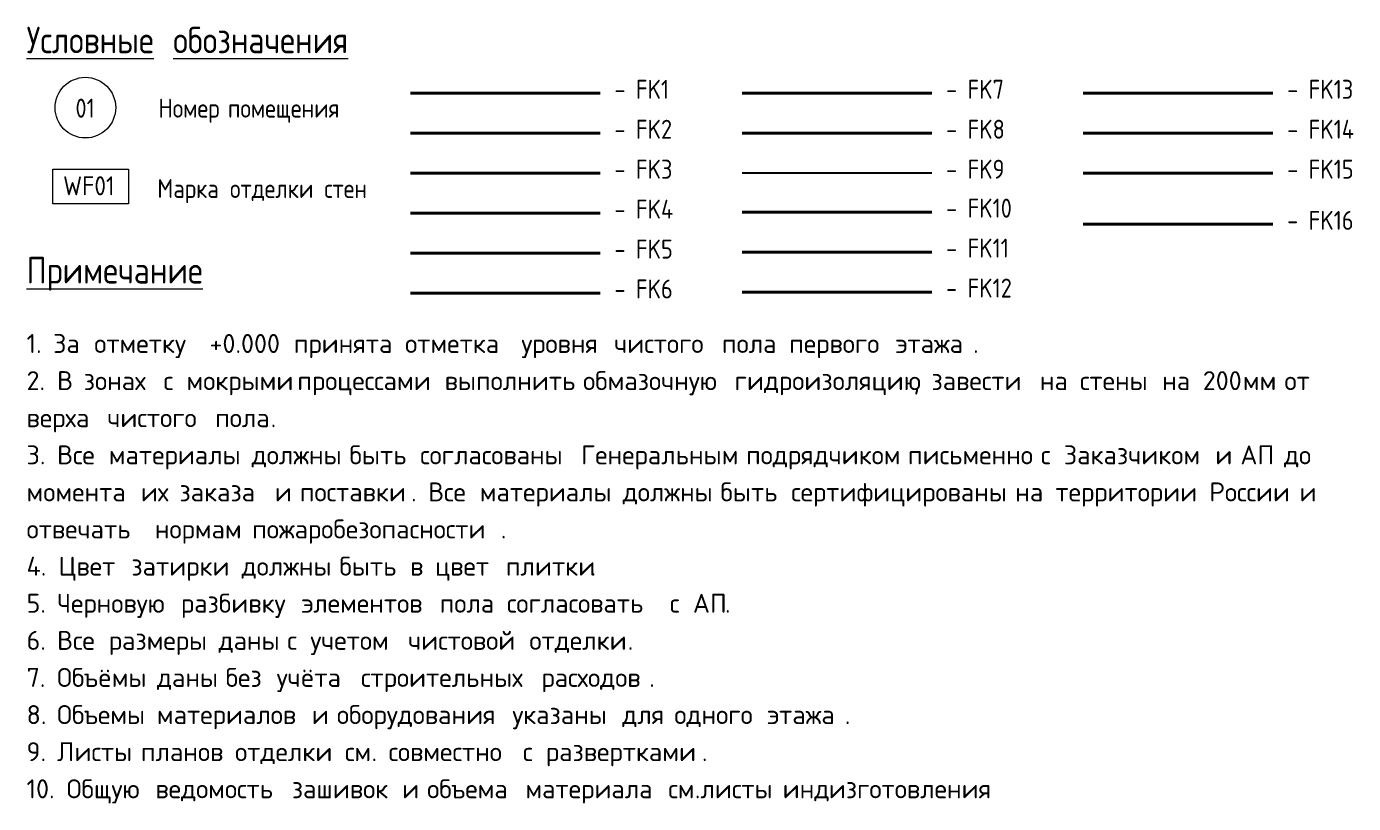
# Model space of a CAD drawing. Header units: millimetres. Extents: x -5426 to 189269, y -8553 to 29000.
# Drawn here: x 39892.4 to 40067.4, y 3562.1 to 3664.6 of the extents above; entities that cross this region are included whole.
import ezdxf

# ---------------------------------------------------------------- set-up
doc = ezdxf.new("R2010")
doc.units = ezdxf.units.MM
for name, color, linetype, lineweight in [('A-DETL', 7, 'Continuous', 9), ('A-DETL-17', 7, 'Continuous', 20), ('A-DETL-4', 7, 'Continuous', 40), ('G-ANNO-TEXT', 7, 'Continuous', 9)]:
    doc.layers.add(name, color=color, linetype=linetype, lineweight=lineweight)
for name, color, linetype, lineweight, true_color in [('A-DETL-10', 7, 'Continuous', 40, 0xff8f59), ('A-DETL-11', 7, 'Continuous', 40, 0x408080), ('A-DETL-12', 7, 'Continuous', 40, 0xc2dce7), ('A-DETL-13', 7, 'Continuous', 40, 0xe8ca86), ('A-DETL-14', 5, 'Continuous', 40, 0x0000ff), ('A-DETL-15', 7, 'Continuous', 40, 0xffd2ff), ('A-DETL-16', 7, 'Continuous', 40, 0xc89191), ('A-DETL-3', 7, 'Continuous', 40, 0x50fe6a), ('A-DETL-5', 7, 'Continuous', 40, 0x85be7e), ('A-DETL-6', 7, 'Continuous', 40, 0xede76b), ('A-DETL-7', 7, 'Continuous', 40, 0xd6bca3), ('A-DETL-8', 7, 'Continuous', 40, 0x7171ff), ('A-DETL-9', 7, 'Continuous', 40, 0xbdf0ee)]:
    doc.layers.add(name, color=color, linetype=linetype, lineweight=lineweight, true_color=true_color)
doc.styles.add('GOST Common_2', font='GOST_Common.ttf', dxfattribs={"width": 0.9, "height": 3.5})
doc.styles.add('GOST Common_3', font='GOST_Common.ttf', dxfattribs={"width": 0.9, "height": 2.5})
doc.styles.add('ISOCPEUR_2', font='isocpeur.ttf', dxfattribs={"width": 0.9, "height": 2.5})
doc.styles.add('ISOCPEUR_3', font='isocpeur.ttf', dxfattribs={"height": 2.5})

msp = doc.modelspace()

# ---------------------------------------------------------------- linework, layer by layer
at = {"layer": 'A-DETL'}
for p, q in [((39895.85, 3645.77), (39905.85, 3645.77)), ((39895.85, 3641.21), (39895.85, 3645.77)), ((39905.85, 3645.77), (39905.85, 3641.21)), ((39905.85, 3641.21), (39895.85, 3641.21))]:
    msp.add_line(p, q, dxfattribs=at)
msp.add_circle((39900.15, 3653.88), 4, dxfattribs=at)
at = {"layer": 'A-DETL-10'}
msp.add_line((39986.81, 3655.77), (40011.81, 3655.77), dxfattribs=at)
at = {"layer": 'A-DETL-11'}
msp.add_line((39986.81, 3650.5), (40011.81, 3650.5), dxfattribs=at)
at = {"layer": 'A-DETL-12'}
msp.add_line((39986.81, 3629.56), (40011.81, 3629.56), dxfattribs=at)
at = {"layer": 'A-DETL-13'}
msp.add_line((39986.81, 3634.83), (40011.81, 3634.83), dxfattribs=at)
at = {"layer": 'A-DETL-14'}
msp.add_line((40031.81, 3655.77), (40056.81, 3655.77), dxfattribs=at)
at = {"layer": 'A-DETL-15'}
msp.add_line((40031.81, 3650.5), (40056.81, 3650.5), dxfattribs=at)
at = {"layer": 'A-DETL-16'}
msp.add_line((40031.81, 3645.24), (40056.81, 3645.24), dxfattribs=at)
at = {"layer": 'A-DETL-17'}
for p, q in [((39986.81, 3645.31), (40011.81, 3645.31)), ((39986.81, 3645.24), (40011.81, 3645.24))]:
    msp.add_line(p, q, dxfattribs=at)
at = {"layer": 'A-DETL-3'}
msp.add_line((39943.06, 3639.97), (39968.06, 3639.97), dxfattribs=at)
at = {"layer": 'A-DETL-4'}
for p, q in [((39943.06, 3655.77), (39968.06, 3655.77)), ((40031.81, 3638.49), (40056.81, 3638.49))]:
    msp.add_line(p, q, dxfattribs=at)
at = {"layer": 'A-DETL-5'}
msp.add_line((39943.06, 3650.5), (39968.06, 3650.5), dxfattribs=at)
at = {"layer": 'A-DETL-6'}
msp.add_line((39943.06, 3645.24), (39968.06, 3645.24), dxfattribs=at)
at = {"layer": 'A-DETL-7'}
msp.add_line((39943.06, 3629.43), (39968.06, 3629.43), dxfattribs=at)
at = {"layer": 'A-DETL-8'}
msp.add_line((39943.06, 3634.7), (39968.06, 3634.7), dxfattribs=at)
at = {"layer": 'A-DETL-9'}
msp.add_line((39986.81, 3640.09), (40011.81, 3640.09), dxfattribs=at)

# ---------------------------------------------------------------- texts
at = {"layer": 'G-ANNO-TEXT', "attachment_point": 1}
for s, insert, char_height, width, style in [('\\LУсловные', (39892.39, 3664.55), 3.5, 22.1506, 'GOST Common_2'), ('\\L\\fGOST Common|b0|i0|c204|p34|;\\W.9;\\L ', (39910.66, 3664.55), 3.5, 1.2987, 'GOST Common_2'), ('\\Lобозначения', (39911.74, 3664.55), 3.5, 30.1595, 'GOST Common_2'), ('- FK1', (39969.95, 3657.55), 2.5, 8.3696, 'GOST Common_3'), ('- FK7', (40013.7, 3657.55), 2.5, 8.9468, 'GOST Common_3'), ('- FK13', (40058.7, 3657.55), 2.5, 10.3177, 'GOST Common_3'), ('01', (39898.84, 3655.06), 2.5, 3.319, 'GOST Common_3'), ('Номер', (39909.78, 3655.06), 2.5, 10.1734, 'GOST Common_3'), ('\\fGOST Common|b0|i0|c204|p34|;\\W.9; ', (39918.17, 3655.06), 2.5, 0.938, 'GOST Common_3'), ('помещения', (39918.95, 3655.06), 2.5, 18.543, 'GOST Common_3'), ('- FK2', (39969.95, 3652.28), 2.5, 8.9468, 'GOST Common_3'), ('- FK8', (40013.7, 3652.28), 2.5, 8.9468, 'GOST Common_3'), ('- FK14', (40058.7, 3652.28), 2.5, 10.5342, 'GOST Common_3'), ('- FK3', (39969.95, 3647.01), 2.5, 8.9468, 'GOST Common_3'), ('- FK9', (40013.7, 3647.01), 2.5, 8.9468, 'GOST Common_3'), ('- FK15', (40058.7, 3647.01), 2.5, 10.3177, 'GOST Common_3'), ('WF01', (39897.21, 3644.82), 2.5, 8.2975, 'ISOCPEUR_2'), ('Марка', (39909.64, 3644.46), 2.5, 10.6785, 'GOST Common_3'), ('\\fGOST Common|b0|i0|c204|p34|;\\W.9; ', (39918.45, 3644.46), 2.5, 0.938, 'GOST Common_3'), ('отделки', (39919.23, 3644.46), 2.5, 14.1418, 'GOST Common_3'), ('\\fGOST Common|b0|i0|c204|p34|;\\W.9; ', (39930.89, 3644.46), 2.5, 0.938, 'GOST Common_3'), ('стен', (39931.67, 3644.46), 2.5, 8.0089, 'GOST Common_3'), ('- FK4', (39969.95, 3641.74), 2.5, 9.1633, 'GOST Common_3'), ('- FK10', (40013.7, 3641.87), 2.5, 10.3177, 'GOST Common_3'), ('- FK16', (40058.7, 3640.26), 2.5, 10.3177, 'GOST Common_3'), ('- FK5', (39969.95, 3636.47), 2.5, 8.9468, 'GOST Common_3'), ('- FK11', (40013.7, 3636.6), 2.5, 9.7405, 'GOST Common_3'), ('\\LПримечание', (39892.39, 3634.18), 3.5, 28.5, 'GOST Common_2'), ('- FK6', (39969.95, 3631.21), 2.5, 8.9468, 'GOST Common_3'), ('- FK12', (40013.7, 3631.33), 2.5, 10.3177, 'GOST Common_3'), ('1. ', (39892.39, 3624.02), 2.5, 4.2489, 'ISOCPEUR_3'), ('За', (39895.89, 3624.02), 2.5, 4.73, 'ISOCPEUR_3'), ('\\fISOCPEUR|b0|i0|c204|p34|; ', (39899.8, 3624.02), 2.5, 1.8439, 'ISOCPEUR_3'), (' +0.000 ', (39914.94, 3624.02), 2.5, 15.3924, 'ISOCPEUR_3'), ('\\fISOCPEUR|b0|i0|c204|p34|; ', (39940.81, 3624.02), 2.5, 1.8439, 'ISOCPEUR_3'), ('\\fISOCPEUR|b0|i0|c204|p34|; ', (39956.15, 3624.02), 2.5, 1.8439, 'ISOCPEUR_3'), ('\\fISOCPEUR|b0|i0|c204|p34|; ', (39968.39, 3624.02), 2.5, 1.8439, 'ISOCPEUR_3'), ('\\fISOCPEUR|b0|i0|c204|p34|; ', (39982.61, 3624.02), 2.5, 1.8439, 'ISOCPEUR_3'), ('\\fISOCPEUR|b0|i0|c204|p34|; ', (39991.47, 3624.02), 2.5, 1.8439, 'ISOCPEUR_3'), ('\\fISOCPEUR|b0|i0|c204|p34|; ', (40005.5, 3624.02), 2.5, 1.8439, 'ISOCPEUR_3'), ('отметку', (39901.32, 3624.02), 2.5, 16.5148, 'ISOCPEUR_3'), ('принята', (39927.64, 3624.02), 2.5, 15.9536, 'ISOCPEUR_3'), ('отметка', (39942.33, 3624.02), 2.5, 16.7553, 'ISOCPEUR_3'), ('уровня', (39957.67, 3624.02), 2.5, 12.9873, 'ISOCPEUR_3'), ('чистого', (39969.91, 3624.02), 2.5, 15.3924, 'ISOCPEUR_3'), ('пола', (39984.13, 3624.02), 2.5, 8.8987, 'ISOCPEUR_3'), ('первого', (39993, 3624.02), 2.5, 15.1519, 'ISOCPEUR_3'), ('этажа', (40007.02, 3624.02), 2.5, 12.4262, 'ISOCPEUR_3'), ('\\fISOCPEUR|b0|i0|c204|p34|;.', (40017.27, 3624.02), 2.5, 0.8819, 'ISOCPEUR_3'), ('2. ', (39892.39, 3619.12), 2.5, 4.8903, 'ISOCPEUR_3'), ('\\fISOCPEUR|b0|i0|c204|p34|;В', (39896.42, 3619.12), 2.5, 2.4051, 'ISOCPEUR_3'), ('\\fISOCPEUR|b0|i0|c204|p34|; ', (39898.41, 3619.12), 2.5, 1.8439, 'ISOCPEUR_3'), ('зонах', (39899.93, 3619.12), 2.5, 10.903, 'ISOCPEUR_3'), ('\\fISOCPEUR|b0|i0|c204|p34|; ', (39908.92, 3619.12), 2.5, 1.8439, 'ISOCPEUR_3'), ('\\fISOCPEUR|b0|i0|c204|p34|; ', (39911.97, 3619.12), 2.5, 1.8439, 'ISOCPEUR_3'), ('\\fISOCPEUR|b0|i0|c204|p34|; ', (39926.59, 3619.12), 2.5, 1.8439, 'ISOCPEUR_3'), ('\\fISOCPEUR|b0|i0|c204|p34|; ', (39946.03, 3619.12), 2.5, 1.8439, 'ISOCPEUR_3'), ('\\fISOCPEUR|b0|i0|c204|p34|; ', (39964.29, 3619.12), 2.5, 1.8439, 'ISOCPEUR_3'), ('обмазочную', (39965.81, 3619.12), 2.5, 22.3671, 'ISOCPEUR_3'), ('\\fISOCPEUR|b0|i0|c204|p34|; ', (39984.26, 3619.12), 2.5, 1.8439, 'ISOCPEUR_3'), ('гидроизоляцию', (39985.79, 3619.12), 2.5, 28.6202, 'ISOCPEUR_3'), ('завести', (40011.78, 3619.12), 2.5, 15.4726, 'ISOCPEUR_3'), ('\\fISOCPEUR|b0|i0|c204|p34|; ', (40024.55, 3619.12), 2.5, 1.8439, 'ISOCPEUR_3'), ('\\fISOCPEUR|b0|i0|c204|p34|; ', (40029.84, 3619.12), 2.5, 1.8439, 'ISOCPEUR_3'), ('\\fISOCPEUR|b0|i0|c204|p34|; ', (40040.69, 3619.12), 2.5, 1.8439, 'ISOCPEUR_3'), (' 200', (40045.98, 3619.12), 2.5, 8.3375, 'ISOCPEUR_3'), ('\\fISOCPEUR|b0|i0|c204|p34|; ', (40056.83, 3619.12), 2.5, 1.8439, 'ISOCPEUR_3'), ('\\fISOCPEUR|b0|i0|c204|p34|; ', (40062.38, 3619.12), 2.5, 1.8439, 'ISOCPEUR_3'), ('\\fISOCPEUR|b0|i0|c204|p34|;с', (39910.45, 3619.12), 2.5, 1.8439, 'ISOCPEUR_3'), ('мокрыми', (39913.49, 3619.12), 2.5, 15.8734, 'ISOCPEUR_3'), ('процессами', (39928.11, 3619.12), 2.5, 21.7257, 'ISOCPEUR_3'), ('выполнить', (39947.55, 3619.12), 2.5, 20.2827, 'ISOCPEUR_3'), (', ', (40009.4, 3619.12), 2.5, 2.8861, 'ISOCPEUR_3'), ('на', (40026.07, 3619.12), 2.5, 4.5696, 'ISOCPEUR_3'), ('стены', (40031.36, 3619.12), 2.5, 11.3038, 'ISOCPEUR_3'), ('на', (40042.21, 3619.12), 2.5, 4.5696, 'ISOCPEUR_3'), ('мм', (40052.86, 3619.12), 2.5, 4.8101, 'ISOCPEUR_3'), ('от', (40058.35, 3619.12), 2.5, 4.8903, 'ISOCPEUR_3'), ('верха', (39892.39, 3614.23), 2.5, 11.0633, 'ISOCPEUR_3'), ('\\fISOCPEUR|b0|i0|c204|p34|; ', (39901.52, 3614.23), 2.5, 1.8439, 'ISOCPEUR_3'), ('чистого', (39903.04, 3614.23), 2.5, 15.3924, 'ISOCPEUR_3'), ('\\fISOCPEUR|b0|i0|c204|p34|; ', (39915.74, 3614.23), 2.5, 1.8439, 'ISOCPEUR_3'), ('пола', (39917.26, 3614.23), 2.5, 8.8987, 'ISOCPEUR_3'), ('\\fISOCPEUR|b0|i0|c204|p34|;.', (39924.6, 3614.23), 2.5, 0.8819, 'ISOCPEUR_3'), ('3. ', (39892.39, 3609.33), 2.5, 4.8903, 'ISOCPEUR_3'), ('Все', (39896.42, 3609.33), 2.5, 6.4135, 'ISOCPEUR_3'), ('\\fISOCPEUR|b0|i0|c204|p34|; ', (39901.71, 3609.33), 2.5, 1.8439, 'ISOCPEUR_3'), ('материалы', (39903.24, 3609.33), 2.5, 21.0042, 'ISOCPEUR_3'), ('\\fISOCPEUR|b0|i0|c204|p34|; ', (39920.57, 3609.33), 2.5, 1.8439, 'ISOCPEUR_3'), ('должны', (39922.09, 3609.33), 2.5, 13.789, 'ISOCPEUR_3'), ('\\fISOCPEUR|b0|i0|c204|p34|; ', (39933.46, 3609.33), 2.5, 1.8439, 'ISOCPEUR_3'), ('быть', (39934.99, 3609.33), 2.5, 9.4599, 'ISOCPEUR_3'), ('\\fISOCPEUR|b0|i0|c204|p34|; ', (39942.79, 3609.33), 2.5, 1.8439, 'ISOCPEUR_3'), ('согласованы', (39944.31, 3609.33), 2.5, 23.8903, 'ISOCPEUR_3'), ('\\fISOCPEUR|b0|i0|c204|p34|; ', (39964.02, 3609.33), 2.5, 1.8439, 'ISOCPEUR_3'), ('Генеральным', (39965.54, 3609.33), 2.5, 24.5316, 'ISOCPEUR_3'), ('\\fISOCPEUR|b0|i0|c204|p34|; ', (39985.79, 3609.33), 2.5, 1.8439, 'ISOCPEUR_3'), ('подрядчиком', (39987.31, 3609.33), 2.5, 24.0506, 'ISOCPEUR_3'), ('\\fISOCPEUR|b0|i0|c204|p34|; ', (40007.15, 3609.33), 2.5, 1.8439, 'ISOCPEUR_3'), ('письменно', (40008.67, 3609.33), 2.5, 19.4008, 'ISOCPEUR_3'), ('\\fISOCPEUR|b0|i0|c204|p34|; ', (40024.68, 3609.33), 2.5, 1.8439, 'ISOCPEUR_3'), ('\\fISOCPEUR|b0|i0|c204|p34|;с', (40026.2, 3609.33), 2.5, 1.8439, 'ISOCPEUR_3'), ('\\fISOCPEUR|b0|i0|c204|p34|; ', (40027.72, 3609.33), 2.5, 1.8439, 'ISOCPEUR_3'), ('Заказчиком', (40029.24, 3609.33), 2.5, 22.3671, 'ISOCPEUR_3'), ('\\fISOCPEUR|b0|i0|c204|p34|; ', (40047.7, 3609.33), 2.5, 1.8439, 'ISOCPEUR_3'), ('\\fISOCPEUR|b0|i0|c204|p34|;и', (40049.22, 3609.33), 2.5, 2.1646, 'ISOCPEUR_3'), ('\\fISOCPEUR|b0|i0|c204|p34|; ', (40051.01, 3609.33), 2.5, 1.8439, 'ISOCPEUR_3'), ('АП', (40052.53, 3609.33), 2.5, 5.1308, 'ISOCPEUR_3'), ('\\fISOCPEUR|b0|i0|c204|p34|; ', (40056.76, 3609.33), 2.5, 1.8439, 'ISOCPEUR_3'), ('до', (40058.28, 3609.33), 2.5, 4.3291, 'ISOCPEUR_3'), ('\\fISOCPEUR|b0|i0|c204|p34|; ', (40061.85, 3609.33), 2.5, 1.8439, 'ISOCPEUR_3'), ('момента', (39892.39, 3604.44), 2.5, 16.4346, 'ISOCPEUR_3'), ('\\fISOCPEUR|b0|i0|c204|p34|; ', (39905.95, 3604.44), 2.5, 1.8439, 'ISOCPEUR_3'), ('их', (39907.47, 3604.44), 2.5, 4.3291, 'ISOCPEUR_3'), ('\\fISOCPEUR|b0|i0|c204|p34|; ', (39911.04, 3604.44), 2.5, 1.8439, 'ISOCPEUR_3'), ('заказа', (39912.56, 3604.44), 2.5, 13.3882, 'ISOCPEUR_3'), ('\\fISOCPEUR|b0|i0|c204|p34|; ', (39923.61, 3604.44), 2.5, 1.8439, 'ISOCPEUR_3'), ('\\fISOCPEUR|b0|i0|c204|p34|;и', (39925.13, 3604.44), 2.5, 2.1646, 'ISOCPEUR_3'), ('\\fISOCPEUR|b0|i0|c204|p34|; ', (39926.92, 3604.44), 2.5, 1.8439, 'ISOCPEUR_3'), ('поставки', (39928.44, 3604.44), 2.5, 17.7975, 'ISOCPEUR_3'), ('Все', (39945.37, 3604.44), 2.5, 6.4135, 'ISOCPEUR_3'), ('\\fISOCPEUR|b0|i0|c204|p34|; ', (39950.66, 3604.44), 2.5, 1.8439, 'ISOCPEUR_3'), ('материалы', (39952.18, 3604.44), 2.5, 21.0042, 'ISOCPEUR_3'), ('\\fISOCPEUR|b0|i0|c204|p34|; ', (39969.51, 3604.44), 2.5, 1.8439, 'ISOCPEUR_3'), ('должны', (39971.04, 3604.44), 2.5, 13.789, 'ISOCPEUR_3'), ('\\fISOCPEUR|b0|i0|c204|p34|; ', (39982.41, 3604.44), 2.5, 1.8439, 'ISOCPEUR_3'), ('быть', (39983.93, 3604.44), 2.5, 9.4599, 'ISOCPEUR_3'), ('\\fISOCPEUR|b0|i0|c204|p34|; ', (39991.74, 3604.44), 2.5, 1.8439, 'ISOCPEUR_3'), ('сертифицированы', (39993.26, 3604.44), 2.5, 33.9915, 'ISOCPEUR_3'), ('\\fISOCPEUR|b0|i0|c204|p34|; ', (40021.31, 3604.44), 2.5, 1.8439, 'ISOCPEUR_3'), ('на', (40022.83, 3604.44), 2.5, 4.5696, 'ISOCPEUR_3'), ('\\fISOCPEUR|b0|i0|c204|p34|; ', (40026.6, 3604.44), 2.5, 1.8439, 'ISOCPEUR_3'), ('территории', (40028.12, 3604.44), 2.5, 22.7679, 'ISOCPEUR_3'), ('\\fISOCPEUR|b0|i0|c204|p34|; ', (40046.9, 3604.44), 2.5, 1.8439, 'ISOCPEUR_3'), ('России', (40048.43, 3604.44), 2.5, 12.5865, 'ISOCPEUR_3'), ('\\fISOCPEUR|b0|i0|c204|p34|; ', (40058.81, 3604.44), 2.5, 1.8439, 'ISOCPEUR_3'), ('\\fISOCPEUR|b0|i0|c204|p34|;и', (40060.33, 3604.44), 2.5, 2.1646, 'ISOCPEUR_3'), ('\\fISOCPEUR|b0|i0|c204|p34|; ', (40062.12, 3604.44), 2.5, 1.8439, 'ISOCPEUR_3'), ('. ', (39943.12, 3604.44), 2.5, 2.7257, 'ISOCPEUR_3'), ('\\fISOCPEUR|b0|i0|c204|p34|; ', (39907.8, 3599.55), 2.5, 1.8439, 'ISOCPEUR_3'), ('\\fISOCPEUR|b0|i0|c204|p34|; ', (39920.63, 3599.55), 2.5, 1.8439, 'ISOCPEUR_3'), ('пожаробезопасности', (39922.15, 3599.55), 2.5, 39.7637, 'ISOCPEUR_3'), ('отвечать', (39892.39, 3599.55), 2.5, 18.6793, 'ISOCPEUR_3'), ('нормам', (39909.32, 3599.55), 2.5, 13.7089, 'ISOCPEUR_3'), ('\\fISOCPEUR|b0|i0|c204|p34|;.', (39954.96, 3599.55), 2.5, 0.8819, 'ISOCPEUR_3'), ('4. ', (39892.39, 3594.65), 2.5, 5.1308, 'ISOCPEUR_3'), ('Цвет', (39896.62, 3594.65), 2.5, 9.7806, 'ISOCPEUR_3'), ('\\fISOCPEUR|b0|i0|c204|p34|; ', (39904.69, 3594.65), 2.5, 1.8439, 'ISOCPEUR_3'), ('затирки', (39906.21, 3594.65), 2.5, 15.7932, 'ISOCPEUR_3'), ('\\fISOCPEUR|b0|i0|c204|p34|; ', (39919.24, 3594.65), 2.5, 1.8439, 'ISOCPEUR_3'), ('\\fISOCPEUR|b0|i0|c204|p34|; ', (39932.14, 3594.65), 2.5, 1.8439, 'ISOCPEUR_3'), ('быть', (39933.66, 3594.65), 2.5, 9.4599, 'ISOCPEUR_3'), ('\\fISOCPEUR|b0|i0|c204|p34|; ', (39941.47, 3594.65), 2.5, 1.8439, 'ISOCPEUR_3'), ('\\fISOCPEUR|b0|i0|c204|p34|; ', (39944.78, 3594.65), 2.5, 1.8439, 'ISOCPEUR_3'), ('\\fISOCPEUR|b0|i0|c204|p34|; ', (39954.1, 3594.65), 2.5, 1.8439, 'ISOCPEUR_3'), ('должны', (39920.76, 3594.65), 2.5, 13.789, 'ISOCPEUR_3'), ('\\fISOCPEUR|b0|i0|c204|p34|;в', (39942.99, 3594.65), 2.5, 2.1646, 'ISOCPEUR_3'), ('цвет', (39946.3, 3594.65), 2.5, 9.4599, 'ISOCPEUR_3'), ('плитки', (39955.62, 3594.65), 2.5, 13.5485, 'ISOCPEUR_3'), ('\\fISOCPEUR|b0|i0|c204|p34|;.', (39966.8, 3594.65), 2.5, 0.8819, 'ISOCPEUR_3'), ('5. ', (39892.39, 3589.76), 2.5, 4.8903, 'ISOCPEUR_3'), ('Черновую', (39896.42, 3589.76), 2.5, 17.9578, 'ISOCPEUR_3'), ('\\fISOCPEUR|b0|i0|c204|p34|; ', (39911.24, 3589.76), 2.5, 1.8439, 'ISOCPEUR_3'), ('разбивку', (39912.76, 3589.76), 2.5, 17.3966, 'ISOCPEUR_3'), ('\\fISOCPEUR|b0|i0|c204|p34|; ', (39927.11, 3589.76), 2.5, 1.8439, 'ISOCPEUR_3'), ('элементов', (39928.64, 3589.76), 2.5, 20.2827, 'ISOCPEUR_3'), ('\\fISOCPEUR|b0|i0|c204|p34|; ', (39945.37, 3589.76), 2.5, 1.8439, 'ISOCPEUR_3'), ('пола', (39946.89, 3589.76), 2.5, 8.8987, 'ISOCPEUR_3'), ('\\fISOCPEUR|b0|i0|c204|p34|; ', (39954.23, 3589.76), 2.5, 1.8439, 'ISOCPEUR_3'), ('согласовать', (39955.76, 3589.76), 2.5, 24.211, 'ISOCPEUR_3'), ('\\fISOCPEUR|b0|i0|c204|p34|; ', (39975.73, 3589.76), 2.5, 1.8439, 'ISOCPEUR_3'), ('\\fISOCPEUR|b0|i0|c204|p34|;с', (39977.25, 3589.76), 2.5, 1.8439, 'ISOCPEUR_3'), ('\\fISOCPEUR|b0|i0|c204|p34|; ', (39978.77, 3589.76), 2.5, 1.8439, 'ISOCPEUR_3'), ('АП', (39980.3, 3589.76), 2.5, 5.1308, 'ISOCPEUR_3'), ('\\fISOCPEUR|b0|i0|c204|p34|;.', (39984.53, 3589.76), 2.5, 0.8819, 'ISOCPEUR_3'), ('6. ', (39892.39, 3584.86), 2.5, 4.8903, 'ISOCPEUR_3'), ('Все', (39896.42, 3584.86), 2.5, 6.4135, 'ISOCPEUR_3'), ('\\fISOCPEUR|b0|i0|c204|p34|; ', (39901.71, 3584.86), 2.5, 1.8439, 'ISOCPEUR_3'), ('размеры', (39903.24, 3584.86), 2.5, 15.7131, 'ISOCPEUR_3'), ('\\fISOCPEUR|b0|i0|c204|p34|; ', (39916.2, 3584.86), 2.5, 1.8439, 'ISOCPEUR_3'), ('даны', (39917.72, 3584.86), 2.5, 9.1392, 'ISOCPEUR_3'), ('\\fISOCPEUR|b0|i0|c204|p34|; ', (39925.26, 3584.86), 2.5, 1.8439, 'ISOCPEUR_3'), ('\\fISOCPEUR|b0|i0|c204|p34|;с', (39926.78, 3584.86), 2.5, 1.8439, 'ISOCPEUR_3'), ('\\fISOCPEUR|b0|i0|c204|p34|; ', (39928.3, 3584.86), 2.5, 1.8439, 'ISOCPEUR_3'), ('учетом', (39929.83, 3584.86), 2.5, 13.789, 'ISOCPEUR_3'), ('\\fISOCPEUR|b0|i0|c204|p34|; ', (39941.2, 3584.86), 2.5, 1.8439, 'ISOCPEUR_3'), ('чистовой', (39942.72, 3584.86), 2.5, 17.557, 'ISOCPEUR_3'), ('\\fISOCPEUR|b0|i0|c204|p34|; ', (39957.21, 3584.86), 2.5, 1.8439, 'ISOCPEUR_3'), ('отделки', (39958.73, 3584.86), 2.5, 15.7131, 'ISOCPEUR_3'), ('\\fISOCPEUR|b0|i0|c204|p34|;.', (39971.7, 3584.86), 2.5, 0.8819, 'ISOCPEUR_3'), ('7. ', (39892.39, 3579.97), 2.5, 4.8903, 'ISOCPEUR_3'), ('Объёмы', (39896.42, 3579.97), 2.5, 14.1097, 'ISOCPEUR_3'), ('\\fISOCPEUR|b0|i0|c204|p34|; ', (39908.06, 3579.97), 2.5, 1.8439, 'ISOCPEUR_3'), ('даны', (39909.59, 3579.97), 2.5, 9.1392, 'ISOCPEUR_3'), ('\\fISOCPEUR|b0|i0|c204|p34|; ', (39917.13, 3579.97), 2.5, 1.8439, 'ISOCPEUR_3'), ('без', (39918.65, 3579.97), 2.5, 6.3333, 'ISOCPEUR_3'), ('\\fISOCPEUR|b0|i0|c204|p34|; ', (39923.87, 3579.97), 2.5, 1.8439, 'ISOCPEUR_3'), ('учёта', (39925.39, 3579.97), 2.5, 11.6245, 'ISOCPEUR_3'), ('\\fISOCPEUR|b0|i0|c204|p34|; ', (39934.99, 3579.97), 2.5, 1.8439, 'ISOCPEUR_3'), ('строительных', (39936.51, 3579.97), 2.5, 27.0169, 'ISOCPEUR_3'), ('\\fISOCPEUR|b0|i0|c204|p34|; ', (39958.8, 3579.97), 2.5, 1.8439, 'ISOCPEUR_3'), ('расходов', (39960.32, 3579.97), 2.5, 17.2363, 'ISOCPEUR_3'), ('\\fISOCPEUR|b0|i0|c204|p34|;.', (39974.54, 3579.97), 2.5, 0.8819, 'ISOCPEUR_3'), ('8. ', (39892.39, 3575.07), 2.5, 4.8903, 'ISOCPEUR_3'), ('Объемы', (39896.42, 3575.07), 2.5, 14.1097, 'ISOCPEUR_3'), ('\\fISOCPEUR|b0|i0|c204|p34|; ', (39908.06, 3575.07), 2.5, 1.8439, 'ISOCPEUR_3'), ('\\fISOCPEUR|b0|i0|c204|p34|; ', (39928.5, 3575.07), 2.5, 1.8439, 'ISOCPEUR_3'), ('\\fISOCPEUR|b0|i0|c204|p34|; ', (39931.81, 3575.07), 2.5, 1.8439, 'ISOCPEUR_3'), ('оборудования', (39933.33, 3575.07), 2.5, 26.2152, 'ISOCPEUR_3'), ('\\fISOCPEUR|b0|i0|c204|p34|; ', (39954.96, 3575.07), 2.5, 1.8439, 'ISOCPEUR_3'), ('\\fISOCPEUR|b0|i0|c204|p34|; ', (39969.45, 3575.07), 2.5, 1.8439, 'ISOCPEUR_3'), ('\\fISOCPEUR|b0|i0|c204|p34|; ', (39976.33, 3575.07), 2.5, 1.8439, 'ISOCPEUR_3'), ('\\fISOCPEUR|b0|i0|c204|p34|; ', (39988.56, 3575.07), 2.5, 1.8439, 'ISOCPEUR_3'), ('материалов', (39909.59, 3575.07), 2.5, 22.9283, 'ISOCPEUR_3'), ('\\fISOCPEUR|b0|i0|c204|p34|;и', (39930.02, 3575.07), 2.5, 2.1646, 'ISOCPEUR_3'), ('указаны', (39956.48, 3575.07), 2.5, 15.7131, 'ISOCPEUR_3'), ('для', (39970.97, 3575.07), 2.5, 6.4937, 'ISOCPEUR_3'), ('одного', (39977.85, 3575.07), 2.5, 12.9873, 'ISOCPEUR_3'), ('этажа', (39990.09, 3575.07), 2.5, 12.4262, 'ISOCPEUR_3'), ('\\fISOCPEUR|b0|i0|c204|p34|;.', (40000.34, 3575.07), 2.5, 0.8819, 'ISOCPEUR_3'), ('9. ', (39892.39, 3570.18), 2.5, 4.8903, 'ISOCPEUR_3'), ('Листы', (39896.42, 3570.18), 2.5, 11.5443, 'ISOCPEUR_3'), ('\\fISOCPEUR|b0|i0|c204|p34|; ', (39905.95, 3570.18), 2.5, 1.8439, 'ISOCPEUR_3'), ('\\fISOCPEUR|b0|i0|c204|p34|; ', (39918.38, 3570.18), 2.5, 1.8439, 'ISOCPEUR_3'), ('\\fISOCPEUR|b0|i0|c204|p34|; ', (39932.87, 3570.18), 2.5, 1.8439, 'ISOCPEUR_3'), ('\\fISOCPEUR|b0|i0|c204|p34|; ', (39956.35, 3570.18), 2.5, 1.8439, 'ISOCPEUR_3'), ('\\fISOCPEUR|b0|i0|c204|p34|; ', (39959.39, 3570.18), 2.5, 1.8439, 'ISOCPEUR_3'), ('развертками', (39960.91, 3570.18), 2.5, 24.9325, 'ISOCPEUR_3'), ('планов', (39907.47, 3570.18), 2.5, 13.2278, 'ISOCPEUR_3'), ('отделки', (39919.9, 3570.18), 2.5, 15.7131, 'ISOCPEUR_3'), ('см', (39934.39, 3570.18), 2.5, 4.2489, 'ISOCPEUR_3'), ('. ', (39937.9, 3570.18), 2.5, 2.7257, 'ISOCPEUR_3'), ('совместно', (39940.14, 3570.18), 2.5, 19.6413, 'ISOCPEUR_3'), ('\\fISOCPEUR|b0|i0|c204|p34|;с', (39957.87, 3570.18), 2.5, 1.8439, 'ISOCPEUR_3'), ('\\fISOCPEUR|b0|i0|c204|p34|;.', (39981.49, 3570.18), 2.5, 0.8819, 'ISOCPEUR_3'), ('10. ', (39892.39, 3565.28), 2.5, 6.4135, 'ISOCPEUR_3'), ('Общую', (39897.68, 3565.28), 2.5, 12.346, 'ISOCPEUR_3'), ('\\fISOCPEUR|b0|i0|c204|p34|; ', (39907.87, 3565.28), 2.5, 1.8439, 'ISOCPEUR_3'), ('ведомость', (39909.39, 3565.28), 2.5, 19.962, 'ISOCPEUR_3'), ('\\fISOCPEUR|b0|i0|c204|p34|; ', (39925.86, 3565.28), 2.5, 1.8439, 'ISOCPEUR_3'), ('зашивок', (39927.38, 3565.28), 2.5, 15.7932, 'ISOCPEUR_3'), ('\\fISOCPEUR|b0|i0|c204|p34|; ', (39940.41, 3565.28), 2.5, 1.8439, 'ISOCPEUR_3'), ('\\fISOCPEUR|b0|i0|c204|p34|;и', (39941.93, 3565.28), 2.5, 2.1646, 'ISOCPEUR_3'), ('\\fISOCPEUR|b0|i0|c204|p34|; ', (39943.72, 3565.28), 2.5, 1.8439, 'ISOCPEUR_3'), ('объема', (39945.24, 3565.28), 2.5, 13.8692, 'ISOCPEUR_3'), ('\\fISOCPEUR|b0|i0|c204|p34|; ', (39956.68, 3565.28), 2.5, 1.8439, 'ISOCPEUR_3'), ('материала', (39958.2, 3565.28), 2.5, 21.0042, 'ISOCPEUR_3'), ('\\fISOCPEUR|b0|i0|c204|p34|; ', (39975.53, 3565.28), 2.5, 1.8439, 'ISOCPEUR_3'), ('см', (39977.05, 3565.28), 2.5, 4.2489, 'ISOCPEUR_3'), ('листы', (39981.29, 3565.28), 2.5, 11.3038, 'ISOCPEUR_3'), ('\\fISOCPEUR|b0|i0|c204|p34|; ', (39990.61, 3565.28), 2.5, 1.8439, 'ISOCPEUR_3'), ('инд', (39992.14, 3565.28), 2.5, 6.4937, 'ISOCPEUR_3'), ('изготовления', (39998.22, 3565.28), 2.5, 26.3755, 'ISOCPEUR_3'), ('\\fISOCPEUR|b0|i0|c204|p34|;.', (39980.56, 3565.28), 2.5, 0.8819, 'ISOCPEUR_3'), ('\\fISOCPEUR|b0|i0|c204|p34|;.', (39997.49, 3565.28), 2.5, 0.8819, 'ISOCPEUR_3')]:
    msp.add_mtext(s, dxfattribs=dict(at, insert=insert, char_height=char_height, width=width, style=style))

doc.saveas('drawing.dxf')
